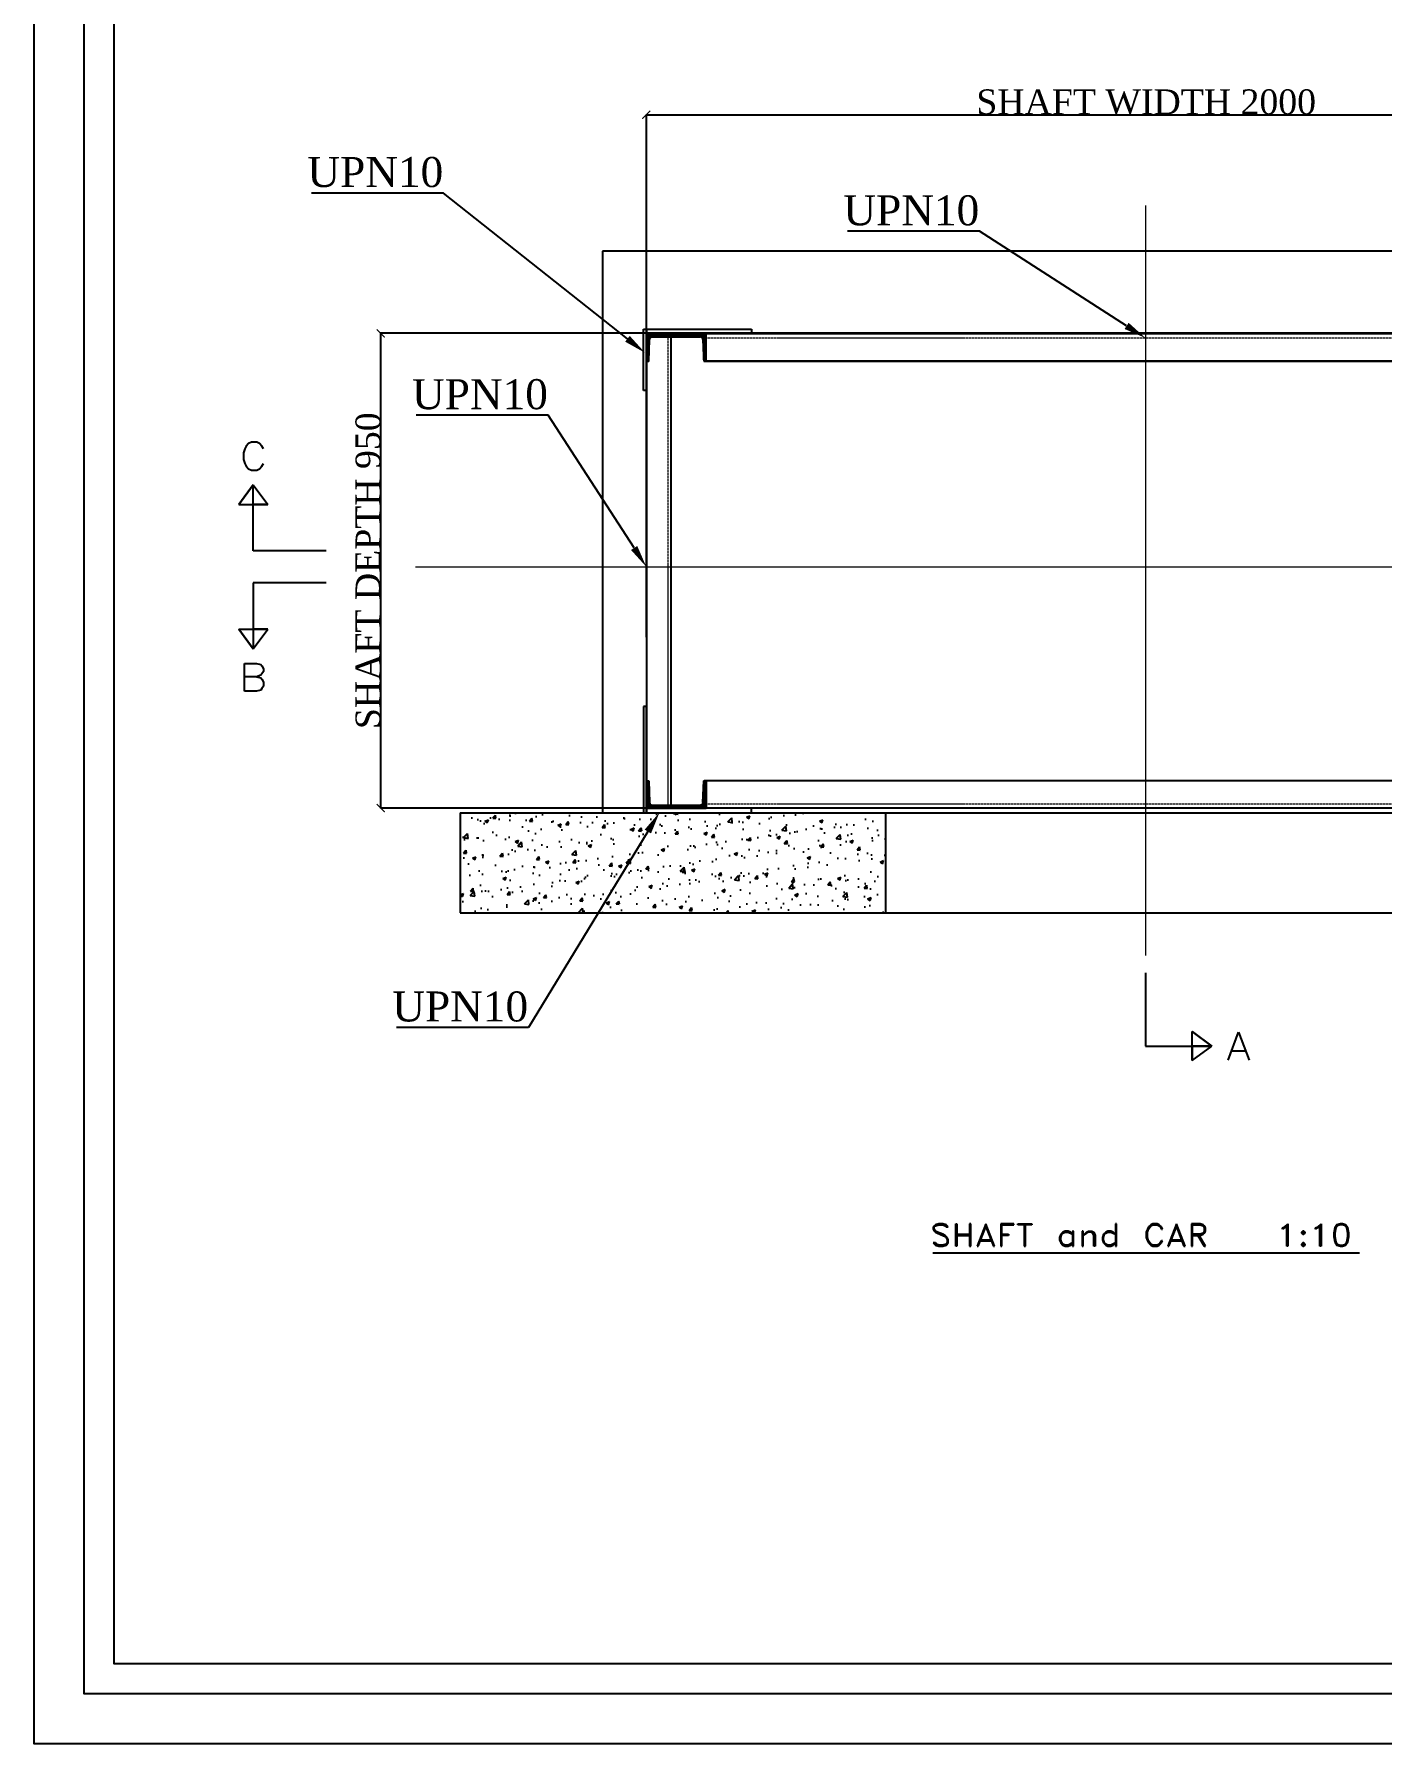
# Model space of a CAD drawing. Header units: millimetres. Extents: x -23396 to 106750, y 116 to 66281.
# Drawn here: x 211 to 13692, y 34682 to 51782 of the extents above; entities that cross this region are included whole.
import ezdxf
from ezdxf import colors
from ezdxf.entities.mleader import LeaderData, LeaderLine
from ezdxf.math import Vec2, Vec3

# ---------------------------------------------------------------- set-up
doc = ezdxf.new("R2010")
doc.units = ezdxf.units.MM
doc.linetypes.add('ACAD_ISO02W100', pattern=[15, 12, -3])
doc.linetypes.add('CENTER', pattern=[50.8, 31.75, -6.35, 6.35, -6.35])
doc.layers.add('CL', color=2, linetype='CENTER', lineweight=0)
doc.layers.add('DL', color=8, linetype='ACAD_ISO02W100', lineweight=0)
doc.styles.add('Century Gothic$001H0', font='cent.shx')
doc.styles.add('nassar2', font='cent.shx', dxfattribs={"height": 60})
doc.dimstyles.new('Copy of ISO-25', dxfattribs={"dimtxt": 250, "dimasz": 80, "dimexe": 1.25, "dimexo": 0.625, "dimtad": 1, "dimtxsty": 'Century Gothic$001H0', "dimblk": 'ARCHTICK', "dimcen": 2.5, "dimadec": 0, "dimazin": 0, "dimtfac": 1, "dimtmove": 0, "dimatfit": 3, "dimfxl": 1, "dimarcsym": 0})

# ---------------------------------------------------------------- blocks, each defined once
blk = doc.blocks.new('_ArchTick')
at = {"color": 0, "linetype": 'ByBlock', "const_width": 0.15}
blk.add_lwpolyline([(-0.5, -0.5), (0.5, 0.5)], dxfattribs=at)
blk = doc.blocks.new('*D51')
at = {"color": 0, "lineweight": -2, "transparency": 16777216}
for p, q in [((15753, 48790), (3677, 48790)), ((3678, 44040), (3678, 48790)), ((15796, 44040), (3677, 44040))]:
    blk.add_line(p, q, dxfattribs=at)
at = {"layer": 'Defpoints', "color": 0, "transparency": 16777216}
for p in [(3678, 48790), (15753, 48790), (15797, 44040)]:
    blk.add_point(p, dxfattribs=at)
at = {"color": 0, "lineweight": -2, "transparency": 16777216, "xscale": 80, "yscale": 80, "zscale": 80}
for p, rotation in [((3678, 48790), 90), ((3678, 44040), 270)]:
    blk.add_blockref('_ArchTick', p, dxfattribs=dict(at, rotation=rotation))
at = {"color": 0, "transparency": 16777216, "insert": (3552, 46415), "char_height": 250, "attachment_point": 5, "rotation": 90, "style": 'Century Gothic$001H0'}
blk.add_mtext('SHAFT DEPTH 950', dxfattribs=at)
blk = doc.blocks.new('*D55')
at = {"color": 0, "lineweight": -2, "transparency": 16777216}
for p, q in [((6335, 45751), (6335, 50977)), ((6335, 50976), (16335, 50976)), ((16335, 46374), (16335, 50977))]:
    blk.add_line(p, q, dxfattribs=at)
at = {"layer": 'Defpoints', "color": 0, "transparency": 16777216}
for p in [(16335, 50976), (16335, 46373), (6335, 45751)]:
    blk.add_point(p, dxfattribs=at)
at = {"color": 0, "lineweight": -2, "transparency": 16777216, "xscale": 80, "yscale": 80, "zscale": 80, "rotation": 180}
blk.add_blockref('_ArchTick', (6335, 50976), dxfattribs=at)
at = {"color": 0, "lineweight": -2, "transparency": 16777216, "xscale": 80, "yscale": 80, "zscale": 80}
blk.add_blockref('_ArchTick', (16335, 50976), dxfattribs=at)
at = {"color": 0, "transparency": 16777216, "insert": (11335, 51102), "char_height": 250, "attachment_point": 5, "style": 'Century Gothic$001H0'}
blk.add_mtext('SHAFT WIDTH 2000', dxfattribs=at)

msp = doc.modelspace()

# ---------------------------------------------------------------- hatches: boundary and pattern name
at = {"linetype": 'Continuous'}
h = msp.add_hatch(dxfattribs=at)
h.set_pattern_fill('ANSI31', color=4, scale=5)
h.set_pattern_definition([(45, (356250.9689, 1082318.335), (-0.44194173824, 0.44194173824), [])])
h.paths.add_polyline_path([(6334.91, 48511.891), (6358.195, 48511.891), (6366.59, 48727.791), (6366.59, 48732.041), (6368.745, 48736.241), (6370.875, 48740.491), (6373.01, 48744.741), (6375.075, 48746.841), (6379.345, 48748.991), (6383.54, 48751.041), (6387.83, 48753.191), (6392.025, 48753.191), (6876.745, 48753.191), (6880.94, 48753.191), (6885.23, 48751.041), (6889.425, 48748.991), (6893.695, 48746.841), (6895.76, 48744.741), (6897.895, 48740.491), (6900.025, 48736.241), (6900.045, 48727.791), (6908.51, 48511.891), (6931.795, 48511.891), (6931.795, 48784.941), (6343.31, 48784.941), (6341.245, 48782.841), (6339.11, 48782.841), (6336.975, 48780.691), (6334.91, 48778.641)])
h = msp.add_hatch(dxfattribs=at)
h.set_pattern_fill('ANSI31', color=4, scale=5)
h.set_pattern_definition([(45, (356250.9689, 1088037.895), (-0.44194173824, 0.44194173824), [])])
h.paths.add_polyline_path([(6334.91, 44312.791), (6358.195, 44312.791), (6366.59, 44096.891), (6366.59, 44092.641), (6368.745, 44088.441), (6370.875, 44084.191), (6373.01, 44079.941), (6375.075, 44077.841), (6379.345, 44075.691), (6383.54, 44073.641), (6387.83, 44071.491), (6392.025, 44071.491), (6876.745, 44071.491), (6880.94, 44071.491), (6885.23, 44073.641), (6889.425, 44075.691), (6893.695, 44077.841), (6895.76, 44079.941), (6897.895, 44084.191), (6900.025, 44088.441), (6900.045, 44096.891), (6908.51, 44312.791), (6931.795, 44312.791), (6931.795, 44039.741), (6343.31, 44039.741), (6341.245, 44041.841), (6339.11, 44041.841), (6336.975, 44043.991), (6334.91, 44046.041)])
h = msp.add_hatch()
h.set_pattern_fill('AR-CONC', color=4, scale=2)
h.paths.add_polyline_path([(4473.921, 43993.141), (4473.921, 42993.141), (8728.522, 42993.141), (8728.522, 43993.141)])

# ---------------------------------------------------------------- linework, layer by layer
at = {"color": 0}
for p, q in [((1011.055, 35481.977), (1011.055, 65481.328)), ((5896.76, 49610.481), (5896.76, 43993.141)), ((16982.615, 49610.481), (5896.76, 49610.481)), ((6305.28, 48218.941), (6305.28, 48831.541)), ((6305.28, 48831.541), (6334.91, 48831.541)), ((6334.91, 48784.941), (6334.91, 48831.541)), ((6334.91, 48831.541), (7386.825, 48831.541)), ((6334.91, 48831.541), (6334.91, 48218.941)), ((6334.91, 48784.941), (6334.91, 48511.891)), ((6931.795, 48784.941), (6334.91, 48784.941)), ((6931.795, 48784.941), (6334.91, 48784.941)), ((6334.91, 48784.941), (6931.795, 48784.941)), ((6931.795, 48784.941), (6334.91, 48784.941)), ((7386.825, 48784.941), (6334.91, 48784.941)), ((6334.91, 48778.641), (6336.975, 48780.691)), ((6334.91, 48778.641), (6336.975, 48780.691)), ((6334.91, 48511.891), (6334.91, 48778.641)), ((6334.91, 48511.891), (6334.91, 48778.641)), ((6334.91, 48778.641), (6334.91, 48511.891)), ((6334.91, 48778.641), (6334.91, 48511.891)), ((6334.91, 48511.891), (6334.91, 48778.641)), ((6334.91, 48511.891), (6334.91, 48778.641)), ((6334.91, 48778.641), (6334.91, 48511.891)), ((6334.91, 48778.641), (6334.91, 48511.891)), ((6334.91, 48511.891), (6334.91, 48778.641)), ((6334.91, 48511.891), (6334.91, 48778.641)), ((6334.91, 48778.641), (6334.91, 48511.891)), ((6334.91, 48778.641), (6334.91, 48511.891)), ((6334.91, 48511.891), (6334.91, 48778.641)), ((6334.91, 48778.641), (6334.91, 48511.891)), ((6334.91, 48778.641), (6334.91, 48511.891)), ((6334.91, 48776.491), (6334.91, 48778.641)), ((6334.91, 48511.891), (6334.91, 48776.491)), ((6334.91, 48511.891), (6334.91, 48776.491)), ((6334.91, 48753.191), (6334.91, 43993.141)), ((6336.975, 48780.691), (6339.11, 48782.841)), ((6336.975, 48780.691), (6339.11, 48782.841)), ((6339.11, 48782.841), (6341.245, 48782.841)), ((6339.11, 48782.841), (6341.245, 48782.841)), ((6341.245, 48782.841), (6343.31, 48784.941)), ((6343.31, 48784.941), (6358.195, 48784.941)), ((6358.195, 48784.941), (6366.59, 48784.941)), ((16301.015, 48784.941), (6364.525, 48784.941)), ((6366.59, 48784.941), (6368.745, 48784.941)), ((6366.59, 48732.041), (6368.745, 48736.241)), ((6366.59, 48732.041), (6368.745, 48736.241)), ((6368.745, 48784.941), (6370.875, 48784.941)), ((6368.745, 48736.241), (6370.875, 48740.491)), ((6368.745, 48736.241), (6370.875, 48740.491)), ((6370.875, 48784.941), (6373.01, 48784.941)), ((6370.875, 48740.491), (6373.01, 48744.741)), ((6370.875, 48740.491), (6373.01, 48744.741)), ((6373.01, 48784.941), (6375.075, 48784.941)), ((6373.01, 48744.741), (6375.075, 48746.841)), ((6373.01, 48744.741), (6375.075, 48746.841)), ((6375.075, 48784.941), (6379.345, 48784.941)), ((6375.075, 48746.841), (6379.345, 48748.991)), ((6375.075, 48746.841), (6379.345, 48748.991)), ((6379.345, 48784.941), (6383.54, 48784.941)), ((6379.345, 48748.991), (6383.54, 48751.041)), ((6379.345, 48748.991), (6383.54, 48751.041)), ((6383.54, 48784.941), (6387.83, 48784.941)), ((6383.54, 48751.041), (6387.83, 48753.191)), ((6383.54, 48751.041), (6387.83, 48753.191)), ((6387.83, 48784.941), (6392.025, 48784.941)), ((6387.83, 48753.191), (6392.025, 48753.191)), ((6387.83, 48753.191), (6392.025, 48753.191)), ((6392.025, 48784.941), (6876.745, 48784.941)), ((6392.025, 48753.191), (6876.745, 48753.191)), ((6392.025, 48753.191), (6876.745, 48753.191)), ((6392.025, 48753.191), (6876.745, 48753.191)), ((6580.48, 48745.95), (6580.48, 44039.741)), ((6876.745, 48784.941), (6880.96, 48784.941)), ((6880.94, 48753.191), (6876.745, 48753.191)), ((6880.94, 48753.191), (6876.745, 48753.191)), ((6885.23, 48751.041), (6880.94, 48753.191)), ((6885.23, 48751.041), (6880.94, 48753.191)), ((6880.96, 48784.941), (6885.225, 48784.941)), ((6885.225, 48784.941), (6887.36, 48784.941)), ((6889.425, 48748.991), (6885.23, 48751.041)), ((6889.425, 48748.991), (6885.23, 48751.041)), ((6887.36, 48784.941), (6891.56, 48784.941)), ((6893.695, 48746.841), (6889.425, 48748.991)), ((6893.695, 48746.841), (6889.425, 48748.991)), ((6891.56, 48784.941), (6895.755, 48784.941)), ((6895.76, 48744.741), (6893.695, 48746.841)), ((6895.76, 48744.741), (6893.695, 48746.841)), ((6895.755, 48784.941), (6897.91, 48784.941)), ((6897.895, 48740.491), (6895.76, 48744.741)), ((6897.895, 48740.491), (6895.76, 48744.741)), ((6900.025, 48736.241), (6897.895, 48740.491)), ((6900.025, 48736.241), (6897.895, 48740.491)), ((6897.91, 48784.941), (6900.045, 48784.941)), ((6900.045, 48727.791), (6900.025, 48736.241)), ((6900.045, 48784.941), (6908.51, 48784.941)), ((6908.51, 48784.941), (6931.795, 48784.941)), ((6931.795, 48511.891), (6931.795, 48784.941)), ((6931.795, 48511.891), (6931.795, 48784.941)), ((6931.795, 48511.891), (6931.795, 48784.941)), ((7386.825, 48831.541), (7386.825, 48784.941)), ((6358.195, 48511.891), (6366.59, 48727.791)), ((6358.195, 48511.891), (6366.59, 48727.791)), ((6358.195, 48511.891), (6366.59, 48727.791)), ((6366.59, 48732.041), (6366.59, 48727.791)), ((6366.59, 48727.791), (6366.59, 48727.791)), ((6366.59, 48727.791), (6366.59, 48727.791)), ((6900.045, 48727.791), (6908.51, 48511.891)), ((6900.045, 48727.791), (6908.51, 48511.891)), ((6900.045, 48727.791), (6908.51, 48511.891)), ((6334.91, 48511.891), (6336.975, 48511.891)), ((6334.91, 48511.891), (6334.91, 48511.891)), ((6334.91, 48511.891), (6336.975, 48511.891)), ((6334.91, 48511.891), (6334.91, 48511.891)), ((6334.91, 48511.891), (6358.195, 48511.891)), ((6336.975, 48511.891), (6339.11, 48511.891)), ((6336.975, 48511.891), (6336.975, 48511.891)), ((6336.975, 48511.891), (6339.11, 48511.891)), ((6336.975, 48511.891), (6336.975, 48511.891)), ((6339.11, 48511.891), (6341.245, 48511.891)), ((6339.11, 48511.891), (6339.11, 48511.891)), ((6339.11, 48511.891), (6341.245, 48511.891)), ((6339.11, 48511.891), (6339.11, 48511.891)), ((6341.245, 48511.891), (6343.31, 48511.891)), ((6341.245, 48511.891), (6343.31, 48511.891)), ((6343.31, 48511.891), (6358.195, 48511.891)), ((6343.31, 48511.891), (6358.195, 48511.891)), ((6908.51, 48511.891), (6931.795, 48511.891)), ((6908.51, 48511.891), (6931.795, 48511.891)), ((6908.51, 48511.891), (6931.795, 48511.891)), ((6914.845, 48511.891), (15742.2, 48511.891)), ((15735.865, 48511.891), (6914.845, 48511.891)), ((6334.91, 48218.941), (6305.28, 48218.941)), ((2318.45, 47635.093), (2303.635, 47594.843)), ((2303.635, 47594.843), (2303.635, 47529.293)), ((2331.135, 47662.593), (2318.45, 47635.093)), ((2356.55, 47688.043), (2331.135, 47662.593)), ((2384.05, 47702.843), (2356.55, 47688.043)), ((2436.965, 47702.843), (2384.05, 47702.843)), ((2464.45, 47688.043), (2436.965, 47702.843)), ((2489.885, 47662.593), (2464.45, 47688.043)), ((2504.7, 47635.093), (2489.885, 47662.593)), ((2303.635, 47529.293), (2318.45, 47489.043)), ((2318.45, 47489.043), (2331.135, 47461.543)), ((2331.135, 47461.543), (2356.55, 47436.093)), ((2356.55, 47436.093), (2384.05, 47421.293)), ((2384.05, 47421.293), (2436.965, 47421.293)), ((2436.965, 47421.293), (2464.45, 47436.093)), ((2464.45, 47436.093), (2489.885, 47461.543)), ((2489.885, 47461.543), (2504.7, 47489.043)), ((2401.084, 47273.143), (2257.154, 47076.293)), ((2401.084, 47273.143), (2257.154, 47076.293)), ((2257.154, 47076.293), (2401.084, 47273.143)), ((2401.084, 47076.293), (2401.084, 47273.143)), ((2401.084, 47273.143), (2547.084, 47076.293)), ((2401.084, 47076.293), (2401.084, 47273.143)), ((2401.084, 47076.293), (2401.084, 47273.143)), ((2401.084, 47273.143), (2547.084, 47076.293)), ((2401.084, 47076.293), (2401.084, 47273.143)), ((2401.084, 46612.743), (2401.084, 47273.143)), ((2401.084, 47273.143), (2547.084, 47076.293)), ((2257.154, 47076.293), (2401.084, 47076.293)), ((2257.154, 47076.293), (2547.084, 47076.293)), ((2547.084, 47076.293), (2401.084, 47076.293)), ((2547.084, 47076.293), (2401.084, 47076.293)), ((3133.434, 46612.743), (2401.084, 46612.743)), ((3133.434, 46295.653), (2401.084, 46295.653)), ((2401.084, 46295.653), (2401.084, 45635.253)), ((2401.084, 45635.253), (2257.154, 45832.103)), ((2401.084, 45635.253), (2257.154, 45832.103)), ((2257.154, 45832.103), (2401.084, 45832.103)), ((2257.154, 45832.103), (2547.084, 45832.103)), ((2257.154, 45832.103), (2401.084, 45635.253)), ((2547.084, 45832.103), (2401.084, 45832.103)), ((2401.084, 45832.103), (2401.084, 45635.253)), ((2401.084, 45635.253), (2547.084, 45832.103)), ((2401.084, 45832.103), (2401.084, 45635.253)), ((2547.084, 45832.103), (2401.084, 45832.103)), ((2401.084, 45832.103), (2401.084, 45635.253)), ((2401.084, 45635.253), (2547.084, 45832.103)), ((2401.084, 45832.103), (2401.084, 45635.253)), ((2401.084, 45635.253), (2547.084, 45832.103)), ((2316.016, 45209.206), (2316.016, 45488.606)), ((2316.016, 45488.606), (2436.616, 45488.606)), ((2436.616, 45488.606), (2476.866, 45475.906)), ((2436.616, 45355.256), (2316.016, 45355.256)), ((2476.866, 45370.056), (2436.616, 45355.256)), ((2436.616, 45355.256), (2476.866, 45342.506)), ((2476.866, 45475.906), (2489.566, 45463.156)), ((2489.566, 45382.756), (2476.866, 45370.056)), ((2476.866, 45342.506), (2489.566, 45329.856)), ((2489.566, 45463.156), (2504.366, 45435.656)), ((2504.366, 45408.156), (2489.566, 45382.756)), ((2489.566, 45329.856), (2504.366, 45302.356)), ((2504.366, 45435.656), (2504.366, 45408.156)), ((2489.566, 45236.656), (2476.866, 45221.856)), ((2504.366, 45262.106), (2489.566, 45236.656)), ((2504.366, 45302.356), (2504.366, 45262.106)), ((6334.91, 45055.691), (6305.28, 45055.691)), ((6305.28, 45055.691), (6305.28, 43993.141)), ((6334.91, 43993.141), (6334.91, 45055.691)), ((6334.91, 44312.791), (6336.975, 44312.791)), ((6334.91, 44312.791), (6334.91, 44046.041)), ((6334.91, 44312.791), (6334.91, 44046.041)), ((6334.91, 44046.041), (6334.91, 44312.791)), ((6334.91, 44046.041), (6334.91, 44312.791)), ((6334.91, 44312.791), (6334.91, 44312.791)), ((6334.91, 44312.791), (6336.975, 44312.791)), ((6334.91, 44312.791), (6334.91, 44046.041)), ((6334.91, 44312.791), (6334.91, 44046.041)), ((6334.91, 44046.041), (6334.91, 44312.791)), ((6334.91, 44046.041), (6334.91, 44312.791)), ((6334.91, 44312.791), (6334.91, 44312.791)), ((6334.91, 44312.791), (6334.91, 44046.041)), ((6334.91, 44312.791), (6334.91, 44046.041)), ((6334.91, 44046.041), (6334.91, 44312.791)), ((6334.91, 44046.041), (6334.91, 44312.791)), ((6334.91, 44312.791), (6334.91, 44048.191)), ((6334.91, 44312.791), (6334.91, 44046.041)), ((6334.91, 44046.041), (6334.91, 44312.791)), ((6334.91, 44046.041), (6334.91, 44312.791)), ((6334.91, 44312.791), (6334.91, 44048.191)), ((6334.91, 44039.741), (6334.91, 44312.791)), ((6334.91, 44312.791), (6358.195, 44312.791)), ((6336.975, 44312.791), (6339.11, 44312.791)), ((6336.975, 44312.791), (6336.975, 44312.791)), ((6336.975, 44312.791), (6339.11, 44312.791)), ((6336.975, 44312.791), (6336.975, 44312.791)), ((6339.11, 44312.791), (6341.245, 44312.791)), ((6339.11, 44312.791), (6339.11, 44312.791)), ((6339.11, 44312.791), (6341.245, 44312.791)), ((6339.11, 44312.791), (6339.11, 44312.791)), ((6341.245, 44312.791), (6343.31, 44312.791)), ((6341.245, 44312.791), (6343.31, 44312.791)), ((6343.31, 44312.791), (6358.195, 44312.791)), ((6343.31, 44312.791), (6358.195, 44312.791)), ((6358.195, 44312.791), (6366.59, 44096.891)), ((6358.195, 44312.791), (6366.59, 44096.891)), ((6358.195, 44312.791), (6366.59, 44096.891)), ((6900.045, 44096.891), (6908.51, 44312.791)), ((6900.045, 44096.891), (6908.51, 44312.791)), ((6900.045, 44096.891), (6908.51, 44312.791)), ((6908.51, 44312.791), (6931.795, 44312.791)), ((6908.51, 44312.791), (6931.795, 44312.791)), ((6908.51, 44312.791), (6931.795, 44312.791)), ((15735.865, 44312.791), (6914.845, 44312.791)), ((6931.795, 44312.791), (6931.795, 44039.741)), ((6931.795, 44312.791), (6931.795, 44039.741)), ((6931.795, 44312.791), (6931.795, 44039.741)), ((6305.28, 43993.141), (6334.91, 43993.141)), ((6334.91, 44048.191), (6334.91, 44046.041)), ((6334.91, 44046.041), (6336.975, 44043.991)), ((6334.91, 44046.041), (6336.975, 44043.991)), ((6334.91, 44039.741), (6334.91, 43993.141)), ((7386.825, 44039.741), (6334.91, 44039.741)), ((6931.795, 44039.741), (6334.91, 44039.741)), ((6931.795, 44039.741), (6334.91, 44039.741)), ((6334.91, 44039.741), (6931.795, 44039.741)), ((6931.795, 44039.741), (6334.91, 44039.741)), ((6334.91, 43993.141), (7386.825, 43993.141)), ((6336.975, 44043.991), (6339.11, 44041.841)), ((6336.975, 44043.991), (6339.11, 44041.841)), ((6339.11, 44041.841), (6341.245, 44041.841)), ((6339.11, 44041.841), (6341.245, 44041.841)), ((6341.245, 44041.841), (6343.31, 44039.741)), ((6343.31, 44039.741), (6358.195, 44039.741)), ((6358.195, 44039.741), (6366.59, 44039.741)), ((16301.015, 44039.741), (6364.525, 44039.741)), ((6366.59, 44096.891), (6366.59, 44096.891)), ((6366.59, 44096.891), (6366.59, 44096.891)), ((6366.59, 44092.641), (6366.59, 44096.891)), ((6366.59, 44092.641), (6368.745, 44088.441)), ((6366.59, 44092.641), (6368.745, 44088.441)), ((6366.59, 44039.741), (6368.745, 44039.741)), ((6368.745, 44088.441), (6370.875, 44084.191)), ((6368.745, 44088.441), (6370.875, 44084.191)), ((6368.745, 44039.741), (6370.875, 44039.741)), ((6370.875, 44084.191), (6373.01, 44079.941)), ((6370.875, 44084.191), (6373.01, 44079.941)), ((6370.875, 44039.741), (6373.01, 44039.741)), ((6373.01, 44079.941), (6375.075, 44077.841)), ((6373.01, 44079.941), (6375.075, 44077.841)), ((6373.01, 44039.741), (6375.075, 44039.741)), ((6375.075, 44077.841), (6379.345, 44075.691)), ((6375.075, 44077.841), (6379.345, 44075.691)), ((6375.075, 44039.741), (6379.345, 44039.741)), ((6379.345, 44075.691), (6383.54, 44073.641)), ((6379.345, 44075.691), (6383.54, 44073.641)), ((6379.345, 44039.741), (6383.54, 44039.741)), ((6383.54, 44073.641), (6387.83, 44071.491)), ((6383.54, 44073.641), (6387.83, 44071.491)), ((6383.54, 44039.741), (6387.83, 44039.741)), ((6387.83, 44071.491), (6392.025, 44071.491)), ((6387.83, 44071.491), (6392.025, 44071.491)), ((6387.83, 44039.741), (6392.025, 44039.741)), ((6392.025, 44071.491), (6876.745, 44071.491)), ((6392.025, 44071.491), (6876.745, 44071.491)), ((6392.025, 44071.491), (6876.745, 44071.491)), ((6392.025, 44039.741), (6876.745, 44039.741)), ((6880.94, 44071.491), (6876.745, 44071.491)), ((6880.94, 44071.491), (6876.745, 44071.491)), ((6876.745, 44039.741), (6880.96, 44039.741)), ((6885.23, 44073.641), (6880.94, 44071.491)), ((6885.23, 44073.641), (6880.94, 44071.491)), ((6880.96, 44039.741), (6885.225, 44039.741)), ((6885.225, 44039.741), (6887.36, 44039.741)), ((6889.425, 44075.691), (6885.23, 44073.641)), ((6889.425, 44075.691), (6885.23, 44073.641)), ((6887.36, 44039.741), (6891.56, 44039.741)), ((6893.695, 44077.841), (6889.425, 44075.691)), ((6893.695, 44077.841), (6889.425, 44075.691)), ((6891.56, 44039.741), (6895.755, 44039.741)), ((6895.76, 44079.941), (6893.695, 44077.841)), ((6895.76, 44079.941), (6893.695, 44077.841)), ((6895.755, 44039.741), (6897.91, 44039.741)), ((6897.895, 44084.191), (6895.76, 44079.941)), ((6897.895, 44084.191), (6895.76, 44079.941)), ((6900.025, 44088.441), (6897.895, 44084.191)), ((6900.025, 44088.441), (6897.895, 44084.191)), ((6897.91, 44039.741), (6900.045, 44039.741)), ((6900.045, 44096.891), (6900.025, 44088.441)), ((6900.045, 44039.741), (6908.51, 44039.741)), ((6908.51, 44039.741), (6931.795, 44039.741)), ((7386.825, 43993.141), (7386.825, 44039.741)), ((11328.522, 42393.181), (11328.522, 41660.826)), ((11794.172, 41806.826), (11991.022, 41660.826)), ((11794.172, 41660.826), (11794.172, 41806.826)), ((11794.172, 41806.826), (11991.022, 41660.826)), ((11794.172, 41660.826), (11794.172, 41806.826)), ((11794.172, 41516.886), (11794.172, 41806.826)), ((11991.022, 41660.826), (11794.172, 41806.826)), ((12153.972, 41518.956), (12259.822, 41798.351)), ((12259.822, 41798.351), (12365.622, 41518.956)), ((11328.522, 41660.826), (11991.022, 41660.826)), ((11991.022, 41660.826), (11794.172, 41660.826)), ((11991.022, 41660.826), (11794.172, 41660.826)), ((11794.172, 41660.826), (11794.172, 41516.886)), ((11991.022, 41660.826), (11794.172, 41660.826)), ((11991.022, 41660.826), (11794.172, 41660.826)), ((11794.172, 41660.826), (11794.172, 41516.886)), ((11794.172, 41516.886), (11991.022, 41660.826)), ((11794.172, 41516.886), (11991.022, 41660.826)), ((12194.222, 41612.111), (12325.472, 41612.111)), ((9226.212, 39873.307), (9205.062, 39852.155)), ((9205.062, 39852.155), (9205.062, 39830.933)), ((9215.662, 39852.155), (9226.212, 39862.698)), ((9215.662, 39830.933), (9215.662, 39852.155)), ((9260.112, 39883.85), (9226.212, 39873.307)), ((9226.212, 39862.698), (9260.112, 39873.307)), ((9302.412, 39883.85), (9260.112, 39883.85)), ((9260.112, 39873.307), (9302.412, 39873.307)), ((9334.162, 39873.307), (9302.412, 39883.85)), ((9302.412, 39873.307), (9323.562, 39862.698)), ((9323.562, 39862.698), (9334.162, 39852.155)), ((9355.312, 39852.155), (9334.162, 39873.307)), ((9334.162, 39852.155), (9355.312, 39852.155)), ((9431.512, 39659.505), (9431.512, 39883.85)), ((9431.512, 39883.85), (9442.162, 39883.85)), ((9442.162, 39883.85), (9442.162, 39659.505)), ((9579.762, 39883.85), (9569.112, 39883.85)), ((9569.112, 39883.85), (9569.112, 39659.505)), ((9579.762, 39659.505), (9579.762, 39883.85)), ((9730.012, 39883.85), (9645.312, 39659.505)), ((9655.862, 39659.505), (9730.012, 39852.155)), ((9816.762, 39659.505), (9730.012, 39883.85)), ((9730.012, 39852.155), (9806.212, 39659.505)), ((10009.412, 39883.85), (9880.312, 39883.85)), ((9880.312, 39883.85), (9880.312, 39659.505)), ((9890.812, 39659.505), (9890.812, 39873.307)), ((9890.812, 39873.307), (10009.412, 39873.307)), ((10009.412, 39873.307), (10009.412, 39883.85)), ((10051.712, 39873.307), (10051.712, 39883.85)), ((10051.712, 39883.85), (10191.462, 39883.85)), ((10191.462, 39873.307), (10051.712, 39873.307)), ((10115.262, 39873.307), (10115.262, 39659.505)), ((10127.912, 39659.505), (10127.912, 39873.307)), ((10191.462, 39883.85), (10191.462, 39873.307)), ((11038.112, 39883.85), (11027.512, 39883.85)), ((11027.512, 39883.85), (11027.512, 39659.505)), ((11038.112, 39659.505), (11038.112, 39883.85)), ((11359.812, 39852.155), (11349.212, 39830.933)), ((11380.962, 39873.307), (11359.812, 39852.155)), ((11359.812, 39830.933), (11380.962, 39862.698)), ((11402.112, 39883.85), (11380.962, 39873.307)), ((11380.962, 39862.698), (11402.112, 39873.307)), ((11444.512, 39883.85), (11402.112, 39883.85)), ((11402.112, 39873.307), (11444.512, 39873.307)), ((11465.662, 39873.307), (11444.512, 39883.85)), ((11444.512, 39873.307), (11465.662, 39862.698)), ((11486.812, 39852.155), (11465.662, 39873.307)), ((11465.662, 39862.698), (11476.262, 39852.155)), ((11476.262, 39852.155), (11486.812, 39830.933)), ((11497.412, 39830.933), (11486.812, 39852.155)), ((11637.062, 39883.85), (11552.462, 39659.505)), ((11563.012, 39659.505), (11637.062, 39852.155)), ((11723.912, 39659.505), (11637.062, 39883.85)), ((11637.062, 39852.155), (11713.312, 39659.505)), ((11874.162, 39883.85), (11787.412, 39883.85)), ((11787.412, 39883.85), (11787.412, 39659.505)), ((11797.962, 39659.505), (11797.962, 39873.307)), ((11797.962, 39873.307), (11874.162, 39873.307)), ((11905.962, 39873.307), (11874.162, 39883.85)), ((11874.162, 39873.307), (11905.962, 39862.698)), ((11916.462, 39862.698), (11905.962, 39873.307)), ((11905.962, 39862.698), (11916.462, 39841.543)), ((11927.112, 39841.543), (11916.462, 39862.698)), ((12697.562, 39841.543), (12718.712, 39852.155)), ((12718.712, 39852.155), (12752.612, 39883.85)), ((12742.012, 39862.698), (12718.712, 39841.543)), ((12742.012, 39659.505), (12742.012, 39862.698)), ((12752.612, 39883.85), (12752.612, 39659.505)), ((13029.862, 39841.543), (13051.012, 39852.155)), ((13051.012, 39852.155), (13084.912, 39883.85)), ((13072.262, 39862.698), (13051.012, 39841.543)), ((13072.262, 39659.505), (13072.262, 39862.698)), ((13084.912, 39883.85), (13084.912, 39659.505)), ((13243.662, 39873.307), (13222.512, 39841.543)), ((13256.362, 39873.307), (13233.062, 39841.543)), ((13277.512, 39883.85), (13243.662, 39873.307)), ((13277.512, 39873.307), (13243.662, 39862.698)), ((13298.712, 39883.85), (13277.512, 39883.85)), ((13298.712, 39873.307), (13277.512, 39873.307)), ((13330.412, 39873.307), (13298.712, 39883.85)), ((13330.412, 39862.698), (13298.712, 39873.307)), ((13341.012, 39841.543), (13319.862, 39873.307)), ((13351.662, 39841.543), (13330.412, 39873.307)), ((9205.062, 39830.933), (9215.662, 39809.781)), ((9205.062, 39691.269), (9226.212, 39670.116)), ((9226.212, 39691.269), (9205.062, 39691.269)), ((9226.212, 39809.781), (9215.662, 39830.933)), ((9215.662, 39809.781), (9226.212, 39799.238)), ((9247.412, 39799.238), (9226.212, 39809.781)), ((9226.212, 39799.238), (9247.412, 39788.627)), ((9236.812, 39680.657), (9226.212, 39691.269)), ((9260.112, 39670.116), (9236.812, 39680.657)), ((9302.412, 39778.017), (9247.412, 39799.238)), ((9247.412, 39788.627), (9302.412, 39767.474)), ((9323.562, 39767.474), (9302.412, 39778.017)), ((9302.412, 39767.474), (9323.562, 39756.864)), ((9334.162, 39680.657), (9302.412, 39670.116)), ((9344.762, 39746.321), (9323.562, 39767.474)), ((9323.562, 39756.864), (9334.162, 39746.321)), ((9334.162, 39746.321), (9344.762, 39723.033)), ((9334.162, 39670.116), (9355.312, 39691.269)), ((9344.762, 39691.269), (9334.162, 39680.657)), ((9355.312, 39723.033), (9344.762, 39746.321)), ((9344.762, 39723.033), (9344.762, 39691.269)), ((9355.312, 39691.269), (9355.312, 39723.033)), ((9442.162, 39778.017), (9569.112, 39778.017)), ((9442.162, 39767.474), (9569.112, 39767.474)), ((9666.512, 39712.421), (9795.612, 39712.421)), ((9677.112, 39723.033), (9785.012, 39723.033)), ((9890.812, 39778.017), (9956.512, 39778.017)), ((9956.512, 39767.474), (9890.812, 39767.474)), ((9956.512, 39778.017), (9956.512, 39767.474)), ((10481.412, 39778.017), (10468.712, 39746.321)), ((10468.712, 39746.321), (10468.712, 39723.033)), ((10468.712, 39723.033), (10481.412, 39691.269)), ((10502.562, 39799.238), (10481.412, 39778.017)), ((10481.412, 39746.321), (10492.012, 39778.017)), ((10481.412, 39723.033), (10481.412, 39746.321)), ((10492.012, 39691.269), (10481.412, 39723.033)), ((10481.412, 39691.269), (10502.562, 39670.116)), ((10492.012, 39778.017), (10502.562, 39788.627)), ((10502.562, 39680.657), (10492.012, 39691.269)), ((10523.762, 39809.781), (10502.562, 39799.238)), ((10502.562, 39788.627), (10523.762, 39799.238)), ((10523.762, 39670.116), (10502.562, 39680.657)), ((10555.462, 39809.781), (10523.762, 39809.781)), ((10523.762, 39799.238), (10555.462, 39799.238)), ((10576.662, 39799.238), (10555.462, 39809.781)), ((10555.462, 39799.238), (10597.812, 39778.017)), ((10597.812, 39691.269), (10555.462, 39670.116)), ((10597.812, 39778.017), (10576.662, 39799.238)), ((10576.662, 39670.116), (10597.812, 39691.269)), ((10608.362, 39809.781), (10597.812, 39809.781)), ((10597.812, 39809.781), (10597.812, 39659.505)), ((10608.362, 39659.505), (10608.362, 39809.781)), ((10705.812, 39809.781), (10695.212, 39809.781)), ((10695.212, 39809.781), (10695.212, 39659.505)), ((10705.812, 39659.505), (10705.812, 39809.781)), ((10705.812, 39767.474), (10737.512, 39799.238)), ((10737.512, 39788.627), (10705.812, 39767.474)), ((10737.512, 39799.238), (10758.712, 39809.781)), ((10758.712, 39799.238), (10737.512, 39788.627)), ((10758.712, 39809.781), (10790.412, 39809.781)), ((10779.862, 39799.238), (10758.712, 39799.238)), ((10801.012, 39788.627), (10779.862, 39799.238)), ((10790.412, 39809.781), (10811.662, 39799.238)), ((10811.662, 39767.474), (10801.012, 39788.627)), ((10811.662, 39799.238), (10824.312, 39767.474)), ((10811.662, 39659.505), (10811.662, 39767.474)), ((10824.312, 39767.474), (10824.312, 39659.505)), ((10909.012, 39778.017), (10898.412, 39746.321)), ((10898.412, 39746.321), (10898.412, 39723.033)), ((10898.412, 39723.033), (10909.012, 39691.269)), ((10930.162, 39799.238), (10909.012, 39778.017)), ((10909.012, 39746.321), (10919.562, 39778.017)), ((10909.012, 39723.033), (10909.012, 39746.321)), ((10919.562, 39691.269), (10909.012, 39723.033)), ((10909.012, 39691.269), (10930.162, 39670.116)), ((10919.562, 39778.017), (10930.162, 39788.627)), ((10930.162, 39680.657), (10919.562, 39691.269)), ((10951.312, 39809.781), (10930.162, 39799.238)), ((10930.162, 39788.627), (10951.312, 39799.238)), ((10951.312, 39670.116), (10930.162, 39680.657)), ((10983.062, 39809.781), (10951.312, 39809.781)), ((10951.312, 39799.238), (10983.062, 39799.238)), ((11006.362, 39799.238), (10983.062, 39809.781)), ((10983.062, 39799.238), (11027.512, 39778.017)), ((11027.512, 39691.269), (10983.062, 39670.116)), ((11027.512, 39778.017), (11006.362, 39799.238)), ((11006.362, 39670.116), (11027.512, 39691.269)), ((11349.212, 39830.933), (11336.512, 39799.238)), ((11336.512, 39799.238), (11336.512, 39746.321)), ((11336.512, 39746.321), (11349.212, 39712.421)), ((11349.212, 39799.238), (11359.812, 39830.933)), ((11349.212, 39746.321), (11349.212, 39799.238)), ((11359.812, 39712.421), (11349.212, 39746.321)), ((11349.212, 39712.421), (11359.812, 39691.269)), ((11380.962, 39680.657), (11359.812, 39712.421)), ((11359.812, 39691.269), (11380.962, 39670.116)), ((11402.112, 39670.116), (11380.962, 39680.657)), ((11465.662, 39680.657), (11444.512, 39670.116)), ((11476.262, 39691.269), (11465.662, 39680.657)), ((11465.662, 39670.116), (11486.812, 39691.269)), ((11486.812, 39712.421), (11476.262, 39691.269)), ((11486.812, 39830.933), (11497.412, 39830.933)), ((11497.412, 39712.421), (11486.812, 39712.421)), ((11486.812, 39691.269), (11497.412, 39712.421)), ((11573.612, 39712.421), (11702.762, 39712.421)), ((11584.162, 39723.033), (11692.162, 39723.033)), ((11874.162, 39778.017), (11797.962, 39778.017)), ((11797.962, 39767.474), (11874.162, 39767.474)), ((11850.912, 39767.474), (11916.462, 39659.505)), ((11927.112, 39659.505), (11863.562, 39767.474)), ((11905.962, 39788.627), (11874.162, 39778.017)), ((11874.162, 39767.474), (11905.962, 39778.017)), ((11916.462, 39809.781), (11905.962, 39788.627)), ((11905.962, 39778.017), (11916.462, 39788.627)), ((11916.462, 39841.543), (11916.462, 39809.781)), ((11916.462, 39788.627), (11927.112, 39809.781)), ((11927.112, 39809.781), (11927.112, 39841.543)), ((12718.712, 39841.543), (12697.562, 39830.933)), ((12697.562, 39830.933), (12697.562, 39841.543)), ((12900.762, 39809.781), (12890.212, 39799.238)), ((12890.212, 39799.238), (12890.212, 39788.627)), ((12890.212, 39788.627), (12900.762, 39778.017)), ((12900.762, 39691.269), (12890.212, 39680.657)), ((12890.212, 39680.657), (12890.212, 39670.116)), ((12913.512, 39809.781), (12900.762, 39809.781)), ((12900.762, 39799.238), (12900.762, 39788.627)), ((12913.512, 39799.238), (12900.762, 39799.238)), ((12900.762, 39788.627), (12913.512, 39788.627)), ((12900.762, 39778.017), (12913.512, 39778.017)), ((12913.512, 39691.269), (12900.762, 39691.269)), ((12900.762, 39680.657), (12900.762, 39670.116)), ((12913.512, 39680.657), (12900.762, 39680.657)), ((12924.012, 39799.238), (12913.512, 39809.781)), ((12913.512, 39788.627), (12913.512, 39799.238)), ((12913.512, 39778.017), (12924.012, 39788.627)), ((12924.012, 39680.657), (12913.512, 39691.269)), ((12913.512, 39670.116), (12913.512, 39680.657)), ((12924.012, 39788.627), (12924.012, 39799.238)), ((12924.012, 39670.116), (12924.012, 39680.657)), ((13051.012, 39841.543), (13029.862, 39830.933)), ((13029.862, 39830.933), (13029.862, 39841.543)), ((13222.512, 39841.543), (13211.912, 39788.627)), ((13211.912, 39788.627), (13211.912, 39756.864)), ((13211.912, 39756.864), (13222.512, 39701.88)), ((13233.062, 39841.543), (13222.512, 39788.627)), ((13222.512, 39788.627), (13222.512, 39756.864)), ((13222.512, 39756.864), (13233.062, 39701.88)), ((13222.512, 39701.88), (13243.662, 39670.116)), ((13233.062, 39701.88), (13256.362, 39670.116)), ((13243.662, 39680.657), (13277.512, 39670.116)), ((13298.712, 39670.116), (13330.412, 39680.657)), ((13319.862, 39670.116), (13341.012, 39701.88)), ((13330.412, 39670.116), (13351.662, 39701.88)), ((13351.662, 39788.627), (13341.012, 39841.543)), ((13341.012, 39701.88), (13351.662, 39756.864)), ((13362.162, 39788.627), (13351.662, 39841.543)), ((13351.662, 39756.864), (13351.662, 39788.627)), ((13351.662, 39701.88), (13362.162, 39756.864)), ((13362.162, 39756.864), (13362.162, 39788.627)), ((9200.862, 39593.91), (13468.012, 39593.91)), ((9226.212, 39670.116), (9260.112, 39659.505)), ((9302.412, 39670.116), (9260.112, 39670.116)), ((9260.112, 39659.505), (9302.412, 39659.505)), ((9302.412, 39659.505), (9334.162, 39670.116)), ((9442.162, 39659.505), (9431.512, 39659.505)), ((9569.112, 39659.505), (9579.762, 39659.505)), ((9645.312, 39659.505), (9655.862, 39659.505)), ((9806.212, 39659.505), (9816.762, 39659.505)), ((9880.312, 39659.505), (9890.812, 39659.505)), ((10115.262, 39659.505), (10127.912, 39659.505)), ((10502.562, 39670.116), (10523.762, 39659.505)), ((10555.462, 39670.116), (10523.762, 39670.116)), ((10523.762, 39659.505), (10555.462, 39659.505)), ((10555.462, 39659.505), (10576.662, 39670.116)), ((10597.812, 39659.505), (10608.362, 39659.505)), ((10695.212, 39659.505), (10705.812, 39659.505)), ((10824.312, 39659.505), (10811.662, 39659.505)), ((10930.162, 39670.116), (10951.312, 39659.505)), ((10983.062, 39670.116), (10951.312, 39670.116)), ((10951.312, 39659.505), (10983.062, 39659.505)), ((10983.062, 39659.505), (11006.362, 39670.116)), ((11027.512, 39659.505), (11038.112, 39659.505)), ((11380.962, 39670.116), (11402.112, 39659.505)), ((11444.512, 39670.116), (11402.112, 39670.116)), ((11402.112, 39659.505), (11444.512, 39659.505)), ((11444.512, 39659.505), (11465.662, 39670.116)), ((11552.462, 39659.505), (11563.012, 39659.505)), ((11713.312, 39659.505), (11723.912, 39659.505)), ((11787.412, 39659.505), (11797.962, 39659.505)), ((11916.462, 39659.505), (11927.112, 39659.505)), ((12752.612, 39659.505), (12742.012, 39659.505)), ((12890.212, 39670.116), (12900.762, 39659.505)), ((12900.762, 39670.116), (12913.512, 39670.116)), ((12900.762, 39659.505), (12913.512, 39659.505)), ((12913.512, 39659.505), (12924.012, 39670.116)), ((13084.912, 39659.505), (13072.262, 39659.505)), ((13243.662, 39670.116), (13277.512, 39659.505)), ((13277.512, 39670.116), (13298.712, 39670.116)), ((13277.512, 39659.505), (13298.712, 39659.505)), ((13298.712, 39659.505), (13330.412, 39670.116)), ((44008.845, 35481.977), (1011.055, 35481.977))]:
    msp.add_line(p, q, dxfattribs=at)
for p, q in [((2436.616, 45209.206), (2316.016, 45209.206)), ((2476.866, 45221.856), (2436.616, 45209.206))]:
    msp.add_line(p, q)
at = {"linetype": 'Continuous'}
for p, q in [((4473.921, 43993.141), (18130.528, 43993.141)), ((4473.921, 43993.141), (4473.921, 42993.141)), ((8728.522, 43993.141), (8728.522, 42993.141)), ((4473.921, 42993.141), (18130.528, 42993.141))]:
    msp.add_line(p, q, dxfattribs=at)
for points in [[(211.055, 66281.328), (44808.845, 66281.328), (44808.845, 34681.977), (211.055, 34681.977)], [(711.055, 65781.328), (44308.845, 65781.328), (44308.845, 35181.977), (711.055, 35181.977)], [(1011.055, 65481.328), (44008.845, 65481.328), (44008.845, 35481.977), (1011.055, 35481.977)]]:
    msp.add_lwpolyline(points, close=True, dxfattribs=at)
at = {"color": 0}
for points in [[(6344.42, 48782.841), (6340.275, 48782.841), (6336.975, 48779.491), (6336.975, 48775.441)], [(6344.42, 48782.841), (6340.275, 48782.841), (6336.975, 48779.491), (6336.975, 48775.441)], [(6344.42, 44041.841), (6340.275, 44041.841), (6336.975, 44045.191), (6336.975, 44049.241)], [(6344.42, 44041.841), (6340.275, 44041.841), (6336.975, 44045.191), (6336.975, 44049.241)]]:
    msp.add_open_spline(points, degree=3, dxfattribs=at)
at = {"layer": 'CL', "linetype": 'Continuous'}
for p, q in [((11328.522, 50068.675), (11328.522, 42566.81)), ((4026.398, 46454.198), (18630.646, 46454.198))]:
    msp.add_line(p, q, dxfattribs=at)
at = {"layer": 'DL', "ltscale": 2, "transparency": 33554666}
for p, q in [((6548.71, 48745.95), (6548.71, 44039.741)), ((6580.48, 44039.741), (6580.48, 48753.191)), ((15735.865, 48742.591), (6931.795, 48742.591)), ((15735.865, 44082.041), (6914.845, 44082.041))]:
    msp.add_line(p, q, dxfattribs=at)

# ---------------------------------------------------------------- dimensions: what is measured, and where the dimension line sits
dim = msp.add_linear_dim(base=(16334.915, 50976.212), p1=(6334.91, 45750.731), p2=(16334.915, 46373.166), text='SHAFT WIDTH 2000', dimstyle='Copy of ISO-25')
dim.commit()
dim.dimension.update_dxf_attribs({"geometry": '*D55', "text_midpoint": (11334.912, 51101.837)})
dim = msp.add_linear_dim(base=(3678.074, 48789.741), p1=(15797.025, 44039.741), p2=(15753.338, 48789.741), angle=90, text='SHAFT DEPTH 950', dimstyle='Copy of ISO-25')
dim.commit()
dim.dimension.update_dxf_attribs({"geometry": '*D51', "text_midpoint": (3552.449, 46414.741)})

# ---------------------------------------------------------------- leaders
at = {"linetype": 'Continuous'}
ml = msp.add_multileader_mtext('Standard', dxfattribs=at)
ml.set_content('UPN10', color=256, style='nassar2')
ml.set_leader_properties()
ml.build(insert=Vec2(0, 0))
ml.multileader.update_dxf_attribs({"text_left_attachment_type": 6, "text_right_attachment_type": 6, "dogleg_length": 0.36, "arrow_head_size": 225})
ctx = ml.context
ctx.base_point, ctx.char_height, ctx.arrow_head_size, ctx.landing_gap_size, ctx.plane_origin = Vec3(2913.784, 50193.219), 300, 225, 0.45, Vec3(6822.13, 49020.242)
ctx.left_attachment, ctx.right_attachment, ctx.text_align_type = 6, 6, 2
notes = []
notes.append((ctx, [(0, (1, 1, 0), (4305.484, 50193.219), (-1, 0), 1.8, [(0, [(6322.13, 48595.242)], 0, [])])]))
ctx.mtext.insert, ctx.mtext.alignment, ctx.mtext.flow_direction = Vec3(4303.234, 50553.219), 3, 5
ml = msp.add_multileader_mtext('Standard', dxfattribs=at)
ml.set_content('UPN10', color=256, style='nassar2')
ml.set_leader_properties()
ml.build(insert=Vec2(0, 0))
ml.multileader.update_dxf_attribs({"text_left_attachment_type": 6, "text_right_attachment_type": 6, "dogleg_length": 0.36, "arrow_head_size": 225})
ctx = ml.context
ctx.base_point, ctx.char_height, ctx.arrow_head_size, ctx.landing_gap_size, ctx.plane_origin = Vec3(8275.621, 49810.068), 300, 225, 0.45, Vec3(10637.286, 48637.09)
ctx.left_attachment, ctx.right_attachment, ctx.text_align_type = 6, 6, 2
notes.append((ctx, [(0, (1, 1, 0), (9667.321, 49810.068), (-1, 0), 1.8, [(0, [(11328.522, 48742.591)], 0, [])])]))
ctx.mtext.insert, ctx.mtext.alignment, ctx.mtext.flow_direction = Vec3(9665.071, 50170.068), 3, 5
ml = msp.add_multileader_mtext('Standard', dxfattribs=at)
ml.set_content('UPN10', color=256, style='nassar2')
ml.set_leader_properties()
ml.build(insert=Vec2(0, 0))
ml.multileader.update_dxf_attribs({"text_left_attachment_type": 6, "text_right_attachment_type": 6, "dogleg_length": 0.36, "arrow_head_size": 225})
ctx = ml.context
ctx.base_point, ctx.char_height, ctx.arrow_head_size, ctx.landing_gap_size, ctx.plane_origin = Vec3(3960.465, 47971.144), 300, 225, 0.45, Vec3(6822.13, 45923.166)
ctx.left_attachment, ctx.right_attachment, ctx.text_align_type = 6, 6, 2
notes.append((ctx, [(0, (1, 1, 0), (5352.165, 47971.144), (-1, 0), 1.8, [(0, [(6334.91, 46454.198)], 0, [])])]))
ctx.mtext.insert, ctx.mtext.alignment, ctx.mtext.flow_direction = Vec3(5349.915, 48331.144), 3, 5
ml = msp.add_multileader_mtext('Standard', dxfattribs=at)
ml.set_content('UPN10', color=256, style='nassar2')
ml.set_leader_properties()
ml.build(insert=Vec2(0, 0))
ml.multileader.update_dxf_attribs({"text_left_attachment_type": 6, "text_right_attachment_type": 6, "dogleg_length": 0.36, "arrow_head_size": 225})
ctx = ml.context
ctx.base_point, ctx.char_height, ctx.arrow_head_size, ctx.landing_gap_size, ctx.plane_origin = Vec3(3762.925, 41846.974), 300, 225, 0.45, Vec3(6822.13, 42673.701)
ctx.left_attachment, ctx.right_attachment, ctx.text_align_type = 6, 6, 2
notes.append((ctx, [(0, (1, 1, 0), (5154.625, 41846.974), (-1, 0), 1.8, [(0, [(6467.201, 43998.701)], 0, [])])]))
ctx.mtext.insert, ctx.mtext.alignment, ctx.mtext.flow_direction = Vec3(5152.375, 42206.974), 3, 5
for ctx, leaders in notes:
    for number, flags, end, landing, length, lines in leaders:
        leader = LeaderData()
        leader.index, (leader.has_last_leader_line, leader.has_dogleg_vector, leader.attachment_direction) = number, flags
        leader.last_leader_point, leader.dogleg_vector, leader.dogleg_length = Vec3(end), Vec3(landing), length
        for number, points, colour, breaks in lines:
            line = LeaderLine()
            line.index, line.vertices, line.color, line.breaks = number, Vec3.list(points), colors.encode_raw_color(colour), breaks
            leader.lines.append(line)
        ctx.leaders.append(leader)

doc.saveas('drawing.dxf')
